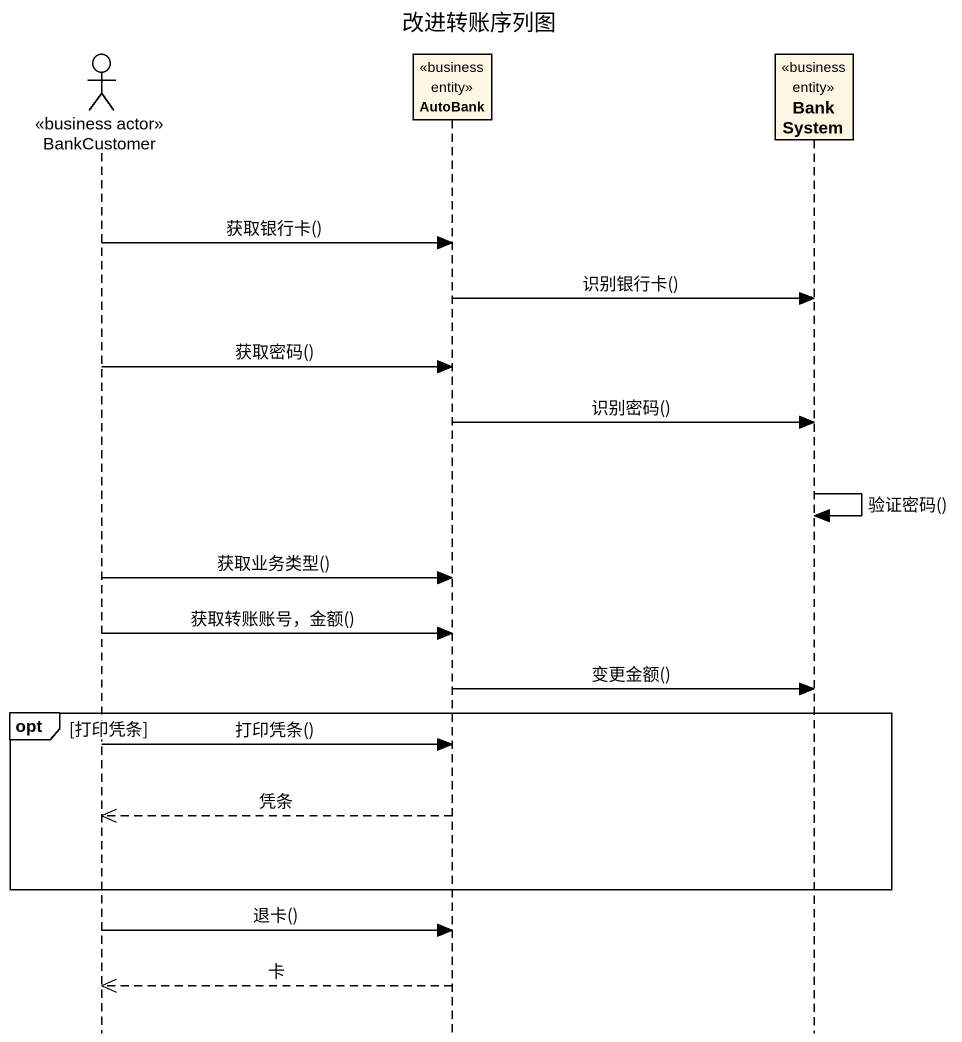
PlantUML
@startuml
title 改进转账序列图
hide footbox
actor BankCustomer <<business actor>>
participant AutoBank <<business entity>>
participant BankSystem <<business entity>>

BankCustomer -> AutoBank : 获取银行卡()
AutoBank -> BankSystem : 识别银行卡()
BankCustomer -> AutoBank : 获取密码()
AutoBank -> BankSystem : 识别密码()
BankSystem -> BankSystem : 验证密码()
BankCustomer -> AutoBank : 获取业务类型()
BankCustomer -> AutoBank : 获取转账账号，金额()
AutoBank -> BankSystem : 变更金额()
opt 打印凭条
  BankCustomer -> AutoBank : 打印凭条()
  AutoBank -->> BankCustomer : 凭条
end
BankCustomer -> AutoBank : 退卡()
AutoBank -->> BankCustomer : 卡
@enduml
